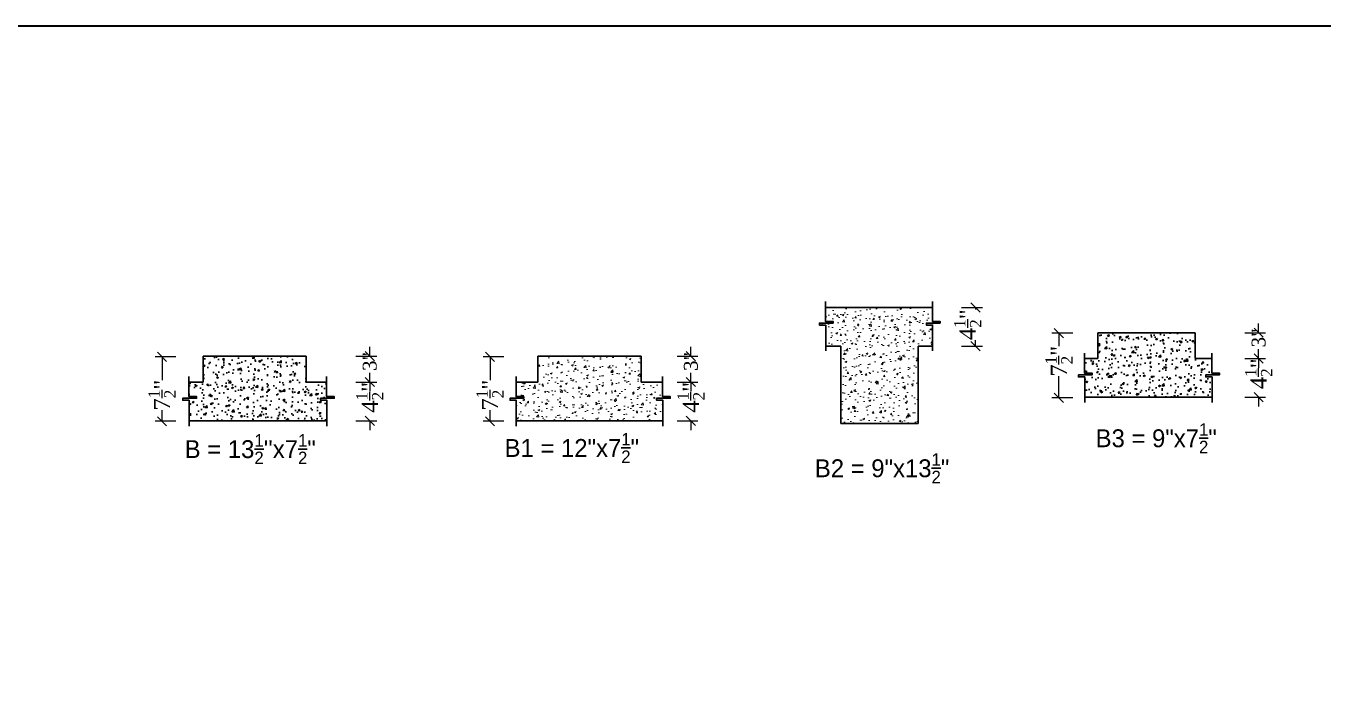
# Model space of a CAD drawing. Header units: feet. Extents: x 37458 to 42412, y -3338 to -325.
# Drawn here: x 38653.2 to 39050.1, y -531.7 to -325.4 of the extents above; entities that cross this region are included whole.
import ezdxf

# ---------------------------------------------------------------- set-up
doc = ezdxf.new("R2010")
doc.units = ezdxf.units.FT
doc.header["$MEASUREMENT"] = 0
doc.header["$PDMODE"] = 35
doc.header["$PDSIZE"] = 8
doc.layers.get('0').update_dxf_attribs({"color": 34, "lineweight": 25})
doc.layers.get('Defpoints').update_dxf_attribs({"color": 52})
for name, color, linetype, lineweight in [('dimensiom', 35, 'Continuous', 25), ('HATCH', 254, 'Continuous', 13), ('SEAL', 102, 'Continuous', 35), ('TEXT', 7, 'Continuous', 30)]:
    doc.layers.add(name, color=color, linetype=linetype, lineweight=lineweight)
doc.styles.add("4''", font='romai___.ttf', dxfattribs={"height": 7})
doc.styles.get("Standard").update_dxf_attribs({"font": 'times.ttf', "height": 6})
doc.dimstyles.new('plan dim', dxfattribs={"dimtxt": 6, "dimasz": 6, "dimexe": 3, "dimexo": 9, "dimgap": 1, "dimtad": 0, "dimdec": 3, "dimzin": 3, "dimdsep": 46, "dimlunit": 4, "dimtxsty": 'Standard', "dimblk": 'DOTSMALL', "dimcen": 12, "dimclrd": 256, "dimclre": 256, "dimclrt": 3, "dimadec": 0, "dimazin": 0, "dimtfac": 1, "dimtdec": 3, "dimtofl": 0, "dimtmove": 0, "dimatfit": 3, "dimldrblk": 'OPEN30', "dimfxl": 6, "dimfxlon": 1, "dimtolj": 1, "dimtzin": 0, "dimlwd": -1, "dimlwe": -1, "dimarcsym": 0})

# ---------------------------------------------------------------- blocks, each defined once
blk = doc.blocks.new('_Oblique')
at = {"layer": 'dimensiom', "color": 0, "lineweight": -2}
blk.add_line((-0.5, -0.5), (0.5, 0.5), dxfattribs=at)
blk = doc.blocks.new('*D12')
at = {"layer": 'Defpoints', "color": 0, "ltscale": 0.75, "transparency": 16777216}
for p in [(-456.706755154151, 0.839238113141402), (-502.9447787616788, -27.00108180630453), (-456.706755154151, -27.00108180630454)]:
    blk.add_point(p, dxfattribs=at)
at = {"layer": 'dimensiom', "ltscale": 0.75, "transparency": 16777216}
for p, q in [((-496.9447787616787, 0.8392381131414133), (-505.9447787616788, 0.8392381131414159)), ((-502.9447787616788, 0.8392381131414149), (-502.9447787616788, -9.182879711095193)), ((-502.9447787616788, -27.00108180630453), (-502.9447787616788, -22.19921832218394)), ((-496.9447787616787, -27.00108180630453), (-505.9447787616788, -27.00108180630453))]:
    blk.add_line(p, q, dxfattribs=at)
at = {"layer": 'dimensiom', "ltscale": 0.75, "transparency": 16777216, "xscale": 4, "yscale": 4, "zscale": 4}
for p, rotation in [((-502.9447787616788, 0.8392381131414149), 90), ((-502.9447787616788, -27.00108180630453), 270)]:
    blk.add_blockref('_Oblique', p, dxfattribs=dict(at, rotation=rotation))
at = {"layer": 'dimensiom', "color": 4, "ltscale": 0.75, "transparency": 16777216, "insert": (-502.9447787616788, -15.69104901663964), "char_height": 6, "attachment_point": 5, "rotation": 90}
blk.add_mtext('\\A1;{\\H1.1667x;7\\H0.7x;\\S1/2;\\H1.4286x;"}', dxfattribs=at)
blk = doc.blocks.new('_DotSmall')
at = {"color": 0, "linetype": 'ByBlock', "const_width": 0.5}
blk.add_lwpolyline([(-0.0625, 0, 1), (0.0625, 0, 1)], format="xyb", close=True, dxfattribs=at)
blk = doc.blocks.new('_Open30')
at = {"layer": 'dimensiom', "color": 0, "lineweight": -2}
for p, q in [((-1, 0.26794919), (0, 0)), ((0, 0), (-1, -0.26794919)), ((0, 0), (-1, 0))]:
    blk.add_line(p, q, dxfattribs=at)
blk = doc.blocks.new('*D14')
at = {"layer": 'Defpoints', "color": 0, "ltscale": 0.75, "transparency": 16777216}
for p in [(-317.2725566371584, 22.12804074429211), (-316.1560398118199, 5.423848792622213), (-293.4837125094134, 5.423848792622208)]:
    blk.add_point(p, dxfattribs=at)
at = {"layer": 'dimensiom', "ltscale": 0.75, "transparency": 16777216}
for p, q in [((-299.4837125094134, 22.12804074429211), (-290.4837125094133, 22.12804074429211)), ((-293.4837125094134, 22.12804074429211), (-293.4837125094134, 21.31002050028919)), ((-293.4837125094134, 5.423848792622208), (-293.4837125094134, 8.08043076337263)), ((-299.4837125094134, 5.42384879262221), (-290.4837125094133, 5.423848792622208))]:
    blk.add_line(p, q, dxfattribs=at)
at = {"layer": 'dimensiom', "ltscale": 0.75, "transparency": 16777216, "xscale": 4, "yscale": 4, "zscale": 4}
for p, rotation in [((-293.4837125094134, 22.12804074429211), 90), ((-293.4837125094134, 5.423848792622208), 270)]:
    blk.add_blockref('_Oblique', p, dxfattribs=dict(at, rotation=rotation))
at = {"layer": 'dimensiom', "color": 4, "ltscale": 0.75, "transparency": 16777216, "insert": (-296.8103811697001, 14.69522563183086), "char_height": 6, "attachment_point": 5, "rotation": 90}
blk.add_mtext('\\A1;{\\H1.1667x;4\\H0.7x;\\S1/2;\\H1.4286x;"}', dxfattribs=at)
blk = doc.blocks.new('*D20')
at = {"layer": 'Defpoints', "color": 0, "ltscale": 0.75, "transparency": 16777216}
for p in [(-598.2465074004099, 0.839238113141402), (-644.4845310079378, -27.00108180630453), (-598.2465074004099, -27.00108180630454)]:
    blk.add_point(p, dxfattribs=at)
at = {"layer": 'dimensiom', "ltscale": 0.75, "transparency": 16777216}
for p, q in [((-638.4845310079376, 0.8392381131414133), (-647.4845310079376, 0.8392381131414159)), ((-644.4845310079378, 0.8392381131414149), (-644.4845310079378, -9.18287971109517)), ((-644.4845310079378, -27.00108180630453), (-644.4845310079378, -22.19921832218391)), ((-638.4845310079376, -27.00108180630453), (-647.4845310079376, -27.00108180630453))]:
    blk.add_line(p, q, dxfattribs=at)
at = {"layer": 'dimensiom', "ltscale": 0.75, "transparency": 16777216, "xscale": 4, "yscale": 4, "zscale": 4}
for p, rotation in [((-644.4845310079378, 0.8392381131414149), 90), ((-644.4845310079378, -27.00108180630453), 270)]:
    blk.add_blockref('_Oblique', p, dxfattribs=dict(at, rotation=rotation))
at = {"layer": 'dimensiom', "color": 4, "ltscale": 0.75, "transparency": 16777216, "insert": (-644.4845310079378, -15.69104901663964), "char_height": 6, "attachment_point": 5, "rotation": 90}
blk.add_mtext('\\A1;{\\H1.1667x;7\\H0.7x;\\S1/2;\\H1.4286x;"}', dxfattribs=at)
blk = doc.blocks.new('*D22')
at = {"layer": 'Defpoints', "color": 0, "ltscale": 0.75, "transparency": 16777216}
for p in [(-211.1906029824943, 10.99705702557636), (-257.4286265900219, -16.84326289386957), (-211.1906029824943, -16.84326289386958)]:
    blk.add_point(p, dxfattribs=at)
at = {"layer": 'dimensiom', "ltscale": 0.75, "transparency": 16777216}
for p, q in [((-251.428626590022, 10.99705702557637), (-260.428626590022, 10.99705702557637)), ((-257.4286265900219, 10.99705702557637), (-257.4286265900219, 5.425937454255398)), ((-257.4286265900219, -16.84326289386957), (-257.4286265900219, -7.590401156833342)), ((-251.428626590022, -16.84326289386957), (-260.428626590022, -16.84326289386957))]:
    blk.add_line(p, q, dxfattribs=at)
at = {"layer": 'dimensiom', "ltscale": 0.75, "transparency": 16777216, "xscale": 4, "yscale": 4, "zscale": 4}
for p, rotation in [((-257.4286265900219, 10.99705702557637), 90), ((-257.4286265900219, -16.84326289386957), 270)]:
    blk.add_blockref('_Oblique', p, dxfattribs=dict(at, rotation=rotation))
at = {"layer": 'dimensiom', "color": 4, "ltscale": 0.75, "transparency": 16777216, "insert": (-257.4286265900219, -1.082231851289012), "char_height": 6, "attachment_point": 5, "rotation": 90}
blk.add_mtext('\\A1;{\\H1.1667x;7\\H0.7x;\\S1/2;\\H1.4286x;"}', dxfattribs=at)
blk = doc.blocks.new('*D23')
at = {"layer": 'Defpoints', "color": 0, "ltscale": 0.75, "transparency": 16777216}
for p in [(-587.2217992000237, 1.089227238802948), (-582.2454674908334, -10.04690072897355), (-554.8376139967141, -10.04690072897356)]:
    blk.add_point(p, dxfattribs=at)
at = {"layer": 'dimensiom', "ltscale": 0.75, "transparency": 16777216}
for p, q in [((-560.8376139967141, 1.08922723880294), (-551.8376139967141, 1.089227238802938)), ((-554.8376139967141, 1.089227238802939), (-554.8376139967141, 5.089227238802938)), ((-560.8376139967141, -10.04690072897356), (-551.8376139967141, -10.04690072897356)), ((-554.8376139967141, -10.04690072897356), (-554.8376139967141, -14.04690072897356))]:
    blk.add_line(p, q, dxfattribs=at)
at = {"layer": 'dimensiom', "ltscale": 0.75, "transparency": 16777216, "xscale": 4, "yscale": 4, "zscale": 4}
for p, rotation in [((-554.8376139967141, 1.089227238802939), 270), ((-554.8376139967141, -10.04690072897356), 90)]:
    blk.add_blockref('_Oblique', p, dxfattribs=dict(at, rotation=rotation))
at = {"layer": 'dimensiom', "color": 4, "ltscale": 0.75, "transparency": 16777216, "insert": (-554.8376139967141, -1.16049488029111), "char_height": 6, "attachment_point": 5, "rotation": 90}
blk.add_mtext('\\A1;3"', dxfattribs=at)
blk = doc.blocks.new('*D24')
at = {"layer": 'Defpoints', "color": 0, "ltscale": 0.75, "transparency": 16777216}
for p in [(-582.2454674908334, -10.04690072897355), (-579.0281950062888, -26.751092680643), (-554.8376139967141, -26.751092680643)]:
    blk.add_point(p, dxfattribs=at)
at = {"layer": 'dimensiom', "ltscale": 0.75, "transparency": 16777216}
for p, q in [((-560.8376139967141, -10.04690072897356), (-551.8376139967141, -10.04690072897356)), ((-554.8376139967141, -10.04690072897356), (-554.8376139967141, -6.046900728973562)), ((-560.8376139967141, -26.751092680643), (-551.8376139967141, -26.751092680643)), ((-554.8376139967141, -26.751092680643), (-554.8376139967141, -30.751092680643))]:
    blk.add_line(p, q, dxfattribs=at)
at = {"layer": 'dimensiom', "ltscale": 0.75, "transparency": 16777216, "xscale": 4, "yscale": 4, "zscale": 4}
for p, rotation in [((-554.8376139967141, -10.04690072897356), 270), ((-554.8376139967141, -26.751092680643), 90)]:
    blk.add_blockref('_Oblique', p, dxfattribs=dict(at, rotation=rotation))
at = {"layer": 'dimensiom', "color": 4, "ltscale": 0.75, "transparency": 16777216, "insert": (-554.8376139967141, -16.62992390351613), "char_height": 6, "attachment_point": 5, "rotation": 90}
blk.add_mtext('\\A1;{\\H1.1667x;4\\H0.7x;\\S1/2;\\H1.4286x;"}', dxfattribs=at)
blk = doc.blocks.new('*D25')
at = {"layer": 'Defpoints', "color": 0, "ltscale": 0.75, "transparency": 16777216}
for p in [(-448.6310964806293, 1.089227238802948), (-443.6547647714394, -10.04690072897355), (-416.2469112773199, -10.04690072897356)]:
    blk.add_point(p, dxfattribs=at)
at = {"layer": 'dimensiom', "ltscale": 0.75, "transparency": 16777216}
for p, q in [((-422.2469112773199, 1.08922723880294), (-413.2469112773199, 1.089227238802938)), ((-416.2469112773199, 1.089227238802938), (-416.2469112773199, 5.089227238802938)), ((-422.2469112773199, -10.04690072897356), (-413.2469112773199, -10.04690072897356)), ((-416.2469112773199, -10.04690072897356), (-416.2469112773199, -14.04690072897356))]:
    blk.add_line(p, q, dxfattribs=at)
at = {"layer": 'dimensiom', "ltscale": 0.75, "transparency": 16777216, "xscale": 4, "yscale": 4, "zscale": 4}
for p, rotation in [((-416.2469112773199, 1.089227238802938), 270), ((-416.2469112773199, -10.04690072897356), 90)]:
    blk.add_blockref('_Oblique', p, dxfattribs=dict(at, rotation=rotation))
at = {"layer": 'dimensiom', "color": 4, "ltscale": 0.75, "transparency": 16777216, "insert": (-416.2469112773199, -1.16049488029111), "char_height": 6, "attachment_point": 5, "rotation": 90}
blk.add_mtext('\\A1;3"', dxfattribs=at)
blk = doc.blocks.new('*D26')
at = {"layer": 'Defpoints', "color": 0, "ltscale": 0.75, "transparency": 16777216}
for p in [(-443.6547647714394, -10.04690072897355), (-440.4374922868943, -26.751092680643), (-416.2469112773199, -26.751092680643)]:
    blk.add_point(p, dxfattribs=at)
at = {"layer": 'dimensiom', "ltscale": 0.75, "transparency": 16777216}
for p, q in [((-422.2469112773199, -10.04690072897356), (-413.2469112773199, -10.04690072897356)), ((-416.2469112773199, -10.04690072897356), (-416.2469112773199, -6.046900728973561)), ((-422.2469112773199, -26.751092680643), (-413.2469112773199, -26.751092680643)), ((-416.2469112773199, -26.751092680643), (-416.2469112773199, -30.75109268064301))]:
    blk.add_line(p, q, dxfattribs=at)
at = {"layer": 'dimensiom', "ltscale": 0.75, "transparency": 16777216, "xscale": 4, "yscale": 4, "zscale": 4}
for p, rotation in [((-416.2469112773199, -10.04690072897356), 270), ((-416.2469112773199, -26.751092680643), 90)]:
    blk.add_blockref('_Oblique', p, dxfattribs=dict(at, rotation=rotation))
at = {"layer": 'dimensiom', "color": 4, "ltscale": 0.75, "transparency": 16777216, "insert": (-416.2469112773199, -16.62992390351613), "char_height": 6, "attachment_point": 5, "rotation": 90}
blk.add_mtext('\\A1;{\\H1.1667x;4\\H0.7x;\\S1/2;\\H1.4286x;"}', dxfattribs=at)
blk = doc.blocks.new('*D27')
at = {"layer": 'Defpoints', "color": 0, "ltscale": 0.75, "transparency": 16777216}
for p in [(-203.6230419320189, 11.2470461512379), (-198.6467102228285, 0.1109181834614006), (-171.2388567287091, 0.1109181834613928)]:
    blk.add_point(p, dxfattribs=at)
at = {"layer": 'dimensiom', "ltscale": 0.75, "transparency": 16777216}
for p, q in [((-177.2388567287092, 11.2470461512379), (-168.2388567287091, 11.2470461512379)), ((-171.2388567287091, 11.2470461512379), (-171.2388567287091, 15.2470461512379)), ((-177.2388567287092, 0.1109181834613945), (-168.2388567287091, 0.110918183461392)), ((-171.2388567287091, 0.1109181834613928), (-171.2388567287091, -3.889081816538606))]:
    blk.add_line(p, q, dxfattribs=at)
at = {"layer": 'dimensiom', "ltscale": 0.75, "transparency": 16777216, "xscale": 4, "yscale": 4, "zscale": 4}
for p, rotation in [((-171.2388567287091, 11.2470461512379), 270), ((-171.2388567287091, 0.1109181834613928), 90)]:
    blk.add_blockref('_Oblique', p, dxfattribs=dict(at, rotation=rotation))
at = {"layer": 'dimensiom', "color": 4, "ltscale": 0.75, "transparency": 16777216, "insert": (-171.2388567287091, 8.997324032143847), "char_height": 6, "attachment_point": 5, "rotation": 90}
blk.add_mtext('\\A1;3"', dxfattribs=at)
blk = doc.blocks.new('*D28')
at = {"layer": 'Defpoints', "color": 0, "ltscale": 0.75, "transparency": 16777216}
for p in [(-198.6467102228285, 0.1109181834614006), (-195.4294377382837, -16.59327376820803), (-171.2388567287091, -16.59327376820804)]:
    blk.add_point(p, dxfattribs=at)
at = {"layer": 'dimensiom', "ltscale": 0.75, "transparency": 16777216}
for p, q in [((-177.2388567287092, 0.1109181834613945), (-168.2388567287091, 0.110918183461392)), ((-171.2388567287091, 0.1109181834613928), (-171.2388567287091, 4.110918183461391)), ((-177.2388567287092, -16.59327376820804), (-168.2388567287091, -16.59327376820804)), ((-171.2388567287091, -16.59327376820804), (-171.2388567287091, -20.59327376820804))]:
    blk.add_line(p, q, dxfattribs=at)
at = {"layer": 'dimensiom', "ltscale": 0.75, "transparency": 16777216, "xscale": 4, "yscale": 4, "zscale": 4}
for p, rotation in [((-171.2388567287091, 0.1109181834613928), 270), ((-171.2388567287091, -16.59327376820804), 90)]:
    blk.add_blockref('_Oblique', p, dxfattribs=dict(at, rotation=rotation))
at = {"layer": 'dimensiom', "color": 4, "ltscale": 0.75, "transparency": 16777216, "insert": (-171.2388567287091, -6.472104991081167), "char_height": 6, "attachment_point": 5, "rotation": 90}
blk.add_mtext('\\A1;{\\H1.1667x;4\\H0.7x;\\S1/2;\\H1.4286x;"}', dxfattribs=at)
blk = doc.blocks.new('A$C03076C16')
at = {"layer": 'HATCH', "ltscale": 0.75}
h = blk.add_hatch(dxfattribs=at)
h.set_pattern_fill('AR-CONC', color=256, scale=1.091777251743011, style=0)
h.set_pattern_definition([(50, (-30179.30711456748, -43.56594325007391), (7.830883509445436, -0.685113534723044), [0.818832938807261, -9.007162326879872]), (355, (-30179.30711456748, -43.56594325007391), (-1.514855496876793, 8.212262605137132), [0.655066351045809, -7.205729861503896]), (100.4514, (-30178.65454096226, -43.62303599460959), (6.316033828752853, 7.527144084742704), [0.6959008946377694, -7.654910081206472]), (46.18419999999999, (-30179.30711456748, -41.38238874658695), (11.65189499015839, -1.807098945753478), [1.228249408210889, -13.51074349031981]), (96.63559999999995, (-30178.33612341714, -41.5329809346762), (10.20443479970654, 10.63519731965441), [1.043851374709974, -11.4823632876239]), (351.1842000000001, (-30179.30711456748, -41.38238874658695), (10.20442649766772, 10.63520528990001), [0.9825995265687136, -10.80859479225585]), (21, (-30178.21533731575, -41.92827737246221), (6.516895409079187, -4.395701459504246), [0.818832938807261, -9.007162326879872]), (326, (-30178.21533731575, -41.92827737246221), (2.656461443922836, 7.917023232825763), [0.655066351045809, -7.205729861503892]), (71.45140000000002, (-30177.67226293135, -42.29458617436435), (9.173359522849909, 3.521314593013011), [0.6959008946377762, -7.654910081206531]), (37.5, (-30179.30711456748, -43.56594325007391), (0.1327585341990429, 3.634459368580901), [0, -7.118387681364456, 0, -7.3149075866782, 0, -7.233024292797472]), (7.499999999999999, (-30179.30711456748, -43.56594325007391), (2.87213336605895, 4.306097348541809), [0, -4.170589101658316, 0, -6.954621093603003, 0, -2.756737560651111]), (327.5, (-30181.74177783888, -43.56594325007391), (5.828151922830738, -0.2462489587557738), [0, -2.729443129357535, 0, -8.515862563595514, 0, -11.2998945555402]), (317.5, (-30182.83355509062, -43.56594325007391), (6.367093932191667, 1.092923424965607), [0, -3.548276068164796, 0, -5.655406164028816, 0, -8.024562800311159])])
h.paths.add_polyline_path([(-337.0682926204021, -29.44702107362097), (-332.566387104177, -29.44702107362097), (-332.566387104177, -33.5989025050443), (-337.0682926204021, -33.5989025050443)], flags=9)
h.paths.add_polyline_path([(-312.0325928710356, 16.13150554501991), (-312.0325928710355, 22.12804074428799), (-358.1927917622607, 22.12804074428756), (-358.1927917622607, 16.13150554501991), (-354.8821174606409, 16.13150554501991), (-354.8821174606409, 15.38491003091014), (-360.8035668579619, 15.38491003091014), (-360.8035668579619, 14.53208700020953), (-358.0857927829654, 14.53208700020953), (-358.0857927829654, 5.423848792621566), (-351.521531813945, 5.423848792622671), (-351.521531813973, -27.98453511071619), (-318.1131479106903, -27.98453511071619), (-318.1131479106249, 5.423848792622671), (-311.9255938917404, 5.42384879262121), (-311.9255938917401, 14.53208700020953), (-314.6433679667365, 14.53208700020953), (-314.6433679667365, 15.38491003091014), (-308.7219185694155, 15.38491003091014), (-308.7219185694155, 16.13150554501991)])
h = blk.add_hatch(dxfattribs=at)
h.set_pattern_fill('AR-CONC', color=256, scale=1.091777251743011, style=0)
h.set_pattern_definition([(50, (-459.9677332282322, 14.07955717168059), (7.830883509445436, -0.685113534723044), [0.818832938807261, -9.007162326879872]), (355, (-459.9677332282322, 14.07955717168059), (-1.514855496876793, 8.212262605137132), [0.655066351045809, -7.205729861503896]), (100.45144446, (-459.3151596120899, 14.0224643834732), (6.316027987887473, 7.527148985814593), [0.6959009164733205, -7.654910081206526]), (46.18419999999999, (-459.9677332282322, 16.26311167516663), (11.65189806947167, -1.807101854947454), [1.228249408210889, -13.51074349031981]), (96.63563548999993, (-458.9967420778815, 16.11251948707755), (10.20442650356988, 10.63520528825389), [1.043851964269697, -11.48237158513111]), (351.18416399, (-459.9677332282322, 16.26311167516663), (10.20442649680681, 10.63520528274522), [0.9825995265687131, -10.80859480317362]), (21, (-458.875955976489, 15.71722304929511), (6.516895409079187, -4.395701459504246), [0.818832938807261, -9.007162326879872]), (326, (-458.875955976489, 15.71722304929511), (2.656461443922836, 7.917023232825763), [0.655066351045809, -7.205729861503892]), (71.45144474, (-458.332881362813, 15.35091459676139), (9.17335677319232, 3.521321756124271), [0.695900894637776, -7.654910081206526]), (37.5, (-459.9677332282322, 14.07955717168059), (0.1327585341990429, 3.634459368580901), [0, -7.118387681364456, 0, -7.3149075866782, 0, -7.233024292797472]), (7.499999999999999, (-459.9677332282322, 14.07955717168059), (2.87213336605895, 4.306097348541809), [0, -4.170589101658316, 0, -6.954621093603003, 0, -2.756737560651111]), (327.5, (-462.4023964996189, 14.07955717168059), (5.828151922830738, -0.2462489587557738), [0, -2.729443129357535, 0, -8.515862563595514, 0, -11.2998945555402]), (317.5, (-463.4941737513623, 14.07955717168059), (6.367093932191667, 1.092923424965607), [0, -3.548276068164796, 0, -5.655406164028816, 0, -8.024562800311159])])
h.paths.add_polyline_path([(-491.600797608065, -17.9034756998216), (-491.600797608065, -26.751092680643), (-428.3480362734287, -26.751092680643), (-428.3480362734287, -17.90347569982159), (-431.0658103484252, -17.9034756998216), (-431.0658103484252, -17.05065266912099), (-425.1443609511041, -17.05065266912099), (-425.1443609511041, -16.30405715501122), (-428.4550352527238, -16.30405715501122), (-428.4550352527238, -10.04690072897588), (-437.6954772926885, -10.04690072897356), (-437.6954772926511, 1.089227238802948), (-482.2399891637759, 1.089227238802948), (-482.239989163804, -10.04690072897356), (-491.7077965873601, -10.04690072897575), (-491.7077965873601, -16.30405715501122), (-488.3971222857403, -16.30405715501122), (-488.3971222857403, -17.05065266912099), (-494.3185716830613, -17.05065266912099), (-494.3185716830613, -17.90347569982159)])
at = {"layer": 'TEXT', "ltscale": 0.75}
h = blk.add_hatch(dxfattribs=at)
h.set_pattern_fill('AR-CONC', color=256, scale=1.091777251743011, style=0)
h.set_pattern_definition([(50, (211.8817952206232, 14.07955717168059), (7.830883509445436, -0.685113534723044), [0.818832938807261, -9.007162326879872]), (355, (211.8817952206232, 14.07955717168059), (-1.514855496876793, 8.212262605137132), [0.655066351045809, -7.205729861503896]), (100.45144446, (212.5343688367657, 14.0224643834732), (6.316027987887473, 7.527148985814593), [0.6959009164733205, -7.654910081206526]), (46.18419999999999, (211.8817952206232, 16.26311167516663), (11.65189806947167, -1.807101854947454), [1.228249408210889, -13.51074349031981]), (96.63563548999996, (212.8527863709739, 16.11251948707755), (10.20442650356988, 10.63520528825389), [1.043851964269697, -11.48237158513111]), (351.18416399, (211.8817952206232, 16.26311167516663), (10.20442649680681, 10.63520528274522), [0.9825995265687131, -10.80859480317362]), (21, (212.9735724723663, 15.71722304929511), (6.516895409079187, -4.395701459504246), [0.818832938807261, -9.007162326879872]), (326, (212.9735724723663, 15.71722304929511), (2.656461443922836, 7.917023232825763), [0.655066351045809, -7.205729861503892]), (71.45144474, (213.5166470860425, 15.35091459676139), (9.17335677319232, 3.521321756124271), [0.695900894637776, -7.654910081206526]), (37.5, (211.8817952206232, 14.07955717168059), (0.1327585341990429, 3.634459368580901), [0, -7.118387681364456, 0, -7.3149075866782, 0, -7.233024292797472]), (7.499999999999999, (211.8817952206232, 14.07955717168059), (2.87213336605895, 4.306097348541809), [0, -4.170589101658316, 0, -6.954621093603003, 0, -2.756737560651111]), (327.5, (209.4471319492363, 14.07955717168059), (5.828151922830738, -0.2462489587557738), [0, -2.729443129357535, 0, -8.515862563595514, 0, -11.2998945555402]), (317.5, (208.3553546974933, 14.07955717168059), (6.367093932191667, 1.092923424965607), [0, -3.548276068164796, 0, -5.655406164028816, 0, -8.024562800311159])])
h.paths.add_polyline_path([(-246.4057130067832, 0.1109181834602069), (-246.4057130067835, -6.208126413405056), (-243.0950387051632, -6.208126413405056), (-243.0950387051634, -6.954721927514832), (-249.0164881024845, -6.954721927514832), (-249.0164881024845, -7.807544958215447), (-246.2987140274881, -7.807544958215447), (-246.2987140274881, -16.59327376820802), (-191.3742497193207, -16.59327376820803), (-191.3742497193205, -7.807544958215443), (-194.092023794317, -7.807544958215447), (-194.092023794317, -6.954721927514832), (-188.1705743969958, -6.954721927514832), (-188.1705743969958, -6.208126413405056), (-191.4812486986159, -6.208126413405056), (-191.4812486986156, 0.1109181834595994), (-198.6467102228285, 0.1109181834614006), (-198.6467102227911, 11.2470461512379), (-240.6223344427559, 11.2470461512379), (-240.6223344427747, 0.1109181834614006)])
h = blk.add_hatch(dxfattribs=at)
h.set_pattern_fill('AR-CONC', color=256, scale=1.091777251743011, style=0)
h.set_pattern_definition([(50, (-419.6228239627398, 14.07955717168059), (7.830883509445436, -0.685113534723044), [0.818832938807261, -9.007162326879872]), (355, (-419.6228239627398, 14.07955717168059), (-1.514855496876793, 8.212262605137132), [0.655066351045809, -7.205729861503896]), (100.45144446, (-418.9702503465975, 14.0224643834732), (6.316027987887473, 7.527148985814593), [0.6959009164733205, -7.654910081206526]), (46.18419999999999, (-419.6228239627398, 16.26311167516663), (11.65189806947167, -1.807101854947454), [1.228249408210889, -13.51074349031981]), (96.63563548999993, (-418.6518328123892, 16.11251948707755), (10.20442650356988, 10.63520528825389), [1.043851964269697, -11.48237158513111]), (351.18416399, (-419.6228239627398, 16.26311167516663), (10.20442649680681, 10.63520528274522), [0.9825995265687131, -10.80859480317362]), (21, (-418.5310467109967, 15.71722304929511), (6.516895409079187, -4.395701459504246), [0.818832938807261, -9.007162326879872]), (326, (-418.5310467109967, 15.71722304929511), (2.656461443922836, 7.917023232825763), [0.655066351045809, -7.205729861503892]), (71.45144474, (-417.9879720973205, 15.35091459676139), (9.17335677319232, 3.521321756124271), [0.695900894637776, -7.654910081206526]), (37.5, (-419.6228239627398, 14.07955717168059), (0.1327585341990429, 3.634459368580901), [0, -7.118387681364456, 0, -7.3149075866782, 0, -7.233024292797472]), (7.499999999999999, (-419.6228239627398, 14.07955717168059), (2.87213336605895, 4.306097348541809), [0, -4.170589101658316, 0, -6.954621093603003, 0, -2.756737560651111]), (327.5, (-422.0574872341268, 14.07955717168059), (5.828151922830738, -0.2462489587557738), [0, -2.729443129357535, 0, -8.515862563595514, 0, -11.2998945555402]), (317.5, (-423.1492644858695, 14.07955717168059), (6.367093932191667, 1.092923424965607), [0, -3.548276068164796, 0, -5.655406164028816, 0, -8.024562800311159])])
h.paths.add_polyline_path([(-573.3379473251805, -26.75109268064299), (-573.3379473251805, -17.90347569982159), (-576.0557214001768, -17.9034756998216), (-576.0557214001768, -17.05065266912099), (-570.1342720028557, -17.05065266912099), (-570.1342720028557, -16.30405715501122), (-573.4449463044758, -16.30405715501122), (-573.4449463044758, -10.04690072897576), (-582.2454674908334, -10.04690072897356), (-582.2454674907962, 1.089227238802948), (-626.7899793619208, 1.089227238802948), (-626.789979361949, -10.04690072897356), (-632.9137202053217, -10.04690072897497), (-632.9137202053217, -16.30405715501122), (-629.6030459037019, -16.30405715501122), (-629.6030459037019, -17.05065266912099), (-635.524495301023, -17.05065266912099), (-635.524495301023, -17.9034756998216), (-632.8067212260266, -17.90347569982159), (-632.8067212260266, -26.75109268064298)])
for p, q in [((-358.1927917622607, 22.12804074430219), (-312.0325928710355, 22.12804074429058)), ((-240.6223344427747, 11.2470461512379), (-198.6467102228285, 11.2470461512379)), ((-240.6223344427559, 11.2470461512379), (-240.6223344427747, 0.1109181834614006)), ((-198.6467102227911, 11.2470461512379), (-198.6467102228285, 0.1109181834614006)), ((-626.7899793619392, 1.089227238802948), (-582.2454674908334, 1.089227238802948)), ((-626.7899793619208, 1.089227238802948), (-626.7899793619392, -10.04690072897355)), ((-582.2454674907962, 1.089227238802948), (-582.2454674908334, -10.04690072897355)), ((-482.2399891637943, 1.089227238802948), (-437.6954772926885, 1.089227238802948)), ((-482.2399891637759, 1.089227238802948), (-482.2399891637943, -10.04690072897355)), ((-437.6954772926511, 1.089227238802948), (-437.6954772926885, -10.04690072897355)), ((-358.0857927829654, 5.423848792621568), (-351.521531813917, 5.423848792622671)), ((-351.521531813945, 5.423848792622671), (-351.521531813973, -27.9845351107162)), ((-318.1131479106622, 5.423848792622671), (-311.9255938917404, 5.42384879262121)), ((-318.1131479106342, 5.423848792622671), (-318.1131479106903, -27.9845351107162)), ((-246.4057130067835, 0.1109181834600541), (-240.6223344428121, 0.1109181834614006)), ((-198.6467102228473, 0.1109181834614006), (-191.4812486986159, 0.1109181834595923)), ((-632.9137202053217, -10.04690072897497), (-626.7899793619767, -10.04690072897355)), ((-582.2454674908523, -10.04690072897355), (-573.4449463044758, -10.04690072897576)), ((-491.7077965873601, -10.04690072897576), (-482.2399891638318, -10.04690072897355)), ((-437.6954772927073, -10.04690072897355), (-428.4550352527238, -10.04690072897588)), ((-246.2987140274881, -16.59327376820803), (-191.3742497193207, -16.59327376820803)), ((-632.8067212260266, -26.751092680643), (-573.3379473251805, -26.751092680643)), ((-491.600797608065, -26.751092680643), (-428.3480362734287, -26.751092680643)), ((-351.521531813973, -27.9845351107162), (-318.1131479106903, -27.9845351107162))]:
    blk.add_line(p, q, dxfattribs=at)
for points in [[(-358.1927917622607, 24.70965903108749), (-358.1927917622607, 16.13150554501992), (-354.8821174606409, 16.13150554501992), (-354.8821174606409, 15.38491003091014), (-360.8035668579619, 15.38491003091014), (-360.8035668579619, 14.53208700020953), (-358.0857927829654, 14.53208700020953), (-358.0857927829654, 3.410103549819453)], [(-312.0325928710355, 24.70965903108749), (-312.0325928710355, 16.13150554501992), (-308.7219185694155, 16.13150554501992), (-308.7219185694155, 15.38491003091014), (-314.6433679667365, 15.38491003091014), (-314.6433679667365, 14.53208700020953), (-311.9255938917404, 14.53208700020953), (-311.9255938917404, 3.410103549819453)], [(-246.4057130067835, 2.370027072662503), (-246.4057130067835, -6.208126413405062), (-243.0950387051634, -6.208126413405062), (-243.0950387051634, -6.954721927514832), (-249.0164881024845, -6.954721927514832), (-249.0164881024845, -7.807544958215443), (-246.2987140274881, -7.807544958215443), (-246.2987140274881, -18.92952840860553)], [(-191.4812486986159, 2.370027072662503), (-191.4812486986159, -6.208126413405062), (-188.1705743969958, -6.208126413405062), (-188.1705743969958, -6.954721927514832), (-194.092023794317, -6.954721927514832), (-194.092023794317, -7.807544958215443), (-191.3742497193207, -7.807544958215443), (-191.3742497193207, -18.92952840860553)], [(-632.9137202053217, -7.725903668943652), (-632.9137202053217, -16.30405715501121), (-629.6030459037019, -16.30405715501121), (-629.6030459037019, -17.05065266912099), (-635.524495301023, -17.05065266912099), (-635.524495301023, -17.9034756998216), (-632.8067212260266, -17.9034756998216), (-632.8067212260266, -29.02545915021168)], [(-573.4449463044758, -7.725903668943652), (-573.4449463044758, -16.30405715501121), (-570.1342720028557, -16.30405715501121), (-570.1342720028557, -17.05065266912099), (-576.0557214001768, -17.05065266912099), (-576.0557214001768, -17.9034756998216), (-573.3379473251805, -17.9034756998216), (-573.3379473251805, -29.02545915021168)], [(-491.7077965873601, -7.725903668943652), (-491.7077965873601, -16.30405715501121), (-488.3971222857403, -16.30405715501121), (-488.3971222857403, -17.05065266912099), (-494.3185716830613, -17.05065266912099), (-494.3185716830613, -17.9034756998216), (-491.600797608065, -17.9034756998216), (-491.600797608065, -29.02545915021168)], [(-428.4550352527238, -7.725903668943652), (-428.4550352527238, -16.30405715501121), (-425.1443609511041, -16.30405715501121), (-425.1443609511041, -17.05065266912099), (-431.0658103484252, -17.05065266912099), (-431.0658103484252, -17.9034756998216), (-428.3480362734287, -17.9034756998216), (-428.3480362734287, -29.02545915021168)]]:
    blk.add_lwpolyline(points, dxfattribs=at)
at = {"layer": 'TEXT', "ltscale": 0.75, "char_height": 7.706662953480103, "width": 220.6554610922749, "attachment_point": 1, "style": "4''"}
for s, insert in [('\\A1;B3 = 9"x7{\\H0.7x;\\S1/2;}"', (-241.5984027955158, -27.84071496932643)), ('\\A1;B = 13{\\H0.7x;\\S1/2;}\'\'x7{\\H0.7x;\\S1/2;}"', (-634.7094398189467, -32.53354253076283)), ('\\A1;B1 = 12"x7{\\H0.7x;\\S1/2;}"', (-496.6546397498698, -32.03189842730284)), ('\\A1;B2 = 9"x13{\\H0.7x;\\S1/2;}"', (-362.7572996898535, -40.79091214679102))]:
    blk.add_mtext(s, dxfattribs=dict(at, insert=insert))
at = {"layer": 'dimensiom', "ltscale": 0.75}
for base, p1, p2, text, picture, middle in [((-293.4837125094134, 5.423848792622208), (-317.2725566371584, 22.12804074429211), (-316.1560398118199, 5.423848792622213), '{\\H1.1667x;4\\H0.7x;\\S1/2;\\H1.4286x;"}', '*D14', (-296.8103811697001, 14.69522563183086)), ((-257.4286265900219, -16.84326289386957), (-211.1906029824943, 10.99705702557636), (-211.1906029824943, -16.84326289386958), '{\\H1.1667x;7\\H0.7x;\\S1/2;\\H1.4286x;"}', '*D22', (-257.4286265900219, -1.082231851289012)), ((-171.2388567287091, 0.1109181834613928), (-203.6230419320189, 11.2470461512379), (-198.6467102228285, 0.1109181834614006), '3"', '*D27', (-171.2388567287091, 8.997324032143847)), ((-644.4845310079378, -27.00108180630453), (-598.2465074004099, 0.839238113141402), (-598.2465074004099, -27.00108180630454), '{\\H1.1667x;7\\H0.7x;\\S1/2;\\H1.4286x;"}', '*D20', (-644.4845310079378, -15.69104901663964)), ((-554.8376139967141, -10.04690072897356), (-587.2217992000237, 1.089227238802948), (-582.2454674908334, -10.04690072897355), '3"', '*D23', (-554.8376139967141, -1.16049488029111)), ((-502.9447787616788, -27.00108180630453), (-456.706755154151, 0.839238113141402), (-456.706755154151, -27.00108180630454), '{\\H1.1667x;7\\H0.7x;\\S1/2;\\H1.4286x;"}', '*D12', (-502.9447787616788, -15.69104901663964)), ((-416.2469112773199, -10.04690072897356), (-448.6310964806293, 1.089227238802948), (-443.6547647714394, -10.04690072897355), '3"', '*D25', (-416.2469112773199, -1.16049488029111)), ((-171.2388567287091, -16.59327376820804), (-198.6467102228285, 0.1109181834614006), (-195.4294377382837, -16.59327376820803), '{\\H1.1667x;4\\H0.7x;\\S1/2;\\H1.4286x;"}', '*D28', (-171.2388567287091, -6.472104991081167)), ((-554.8376139967141, -26.751092680643), (-582.2454674908334, -10.04690072897355), (-579.0281950062888, -26.751092680643), '{\\H1.1667x;4\\H0.7x;\\S1/2;\\H1.4286x;"}', '*D24', (-554.8376139967141, -16.62992390351613)), ((-416.2469112773199, -26.751092680643), (-443.6547647714394, -10.04690072897355), (-440.4374922868943, -26.751092680643), '{\\H1.1667x;4\\H0.7x;\\S1/2;\\H1.4286x;"}', '*D26', (-416.2469112773199, -16.62992390351613))]:
    dim = blk.add_linear_dim(base=base, p1=p1, p2=p2, angle=90, text=text, dimstyle='plan dim', override={"dimtmove": 1}, dxfattribs=at)
    dim.commit()
    dim.dimension.update_dxf_attribs({"geometry": picture, "text_midpoint": middle, "dimtype": 128})

msp = doc.modelspace()

# ---------------------------------------------------------------- linework, layer by layer
at = {"layer": 'SEAL', "ltscale": 0.75}
msp.add_lwpolyline([(37481.45091741825, -325.4413683885066), (39330.05278444571, -325.4413683885066), (39330.05278444572, -1308.924939934935), (37481.45091741825, -1308.924939934935)], close=True, dxfattribs=at)

# ---------------------------------------------------------------- block references
at = {"layer": 'HATCH', "lineweight": 25, "ltscale": 0.75, "xscale": 0.7089662344224053, "yscale": 0.7089662344224053, "zscale": 0.7089662344224053}
msp.add_blockref('A$C03076C16', (39151.76934396605, -427.2615165920504), dxfattribs=at)

doc.saveas('drawing.dxf')
